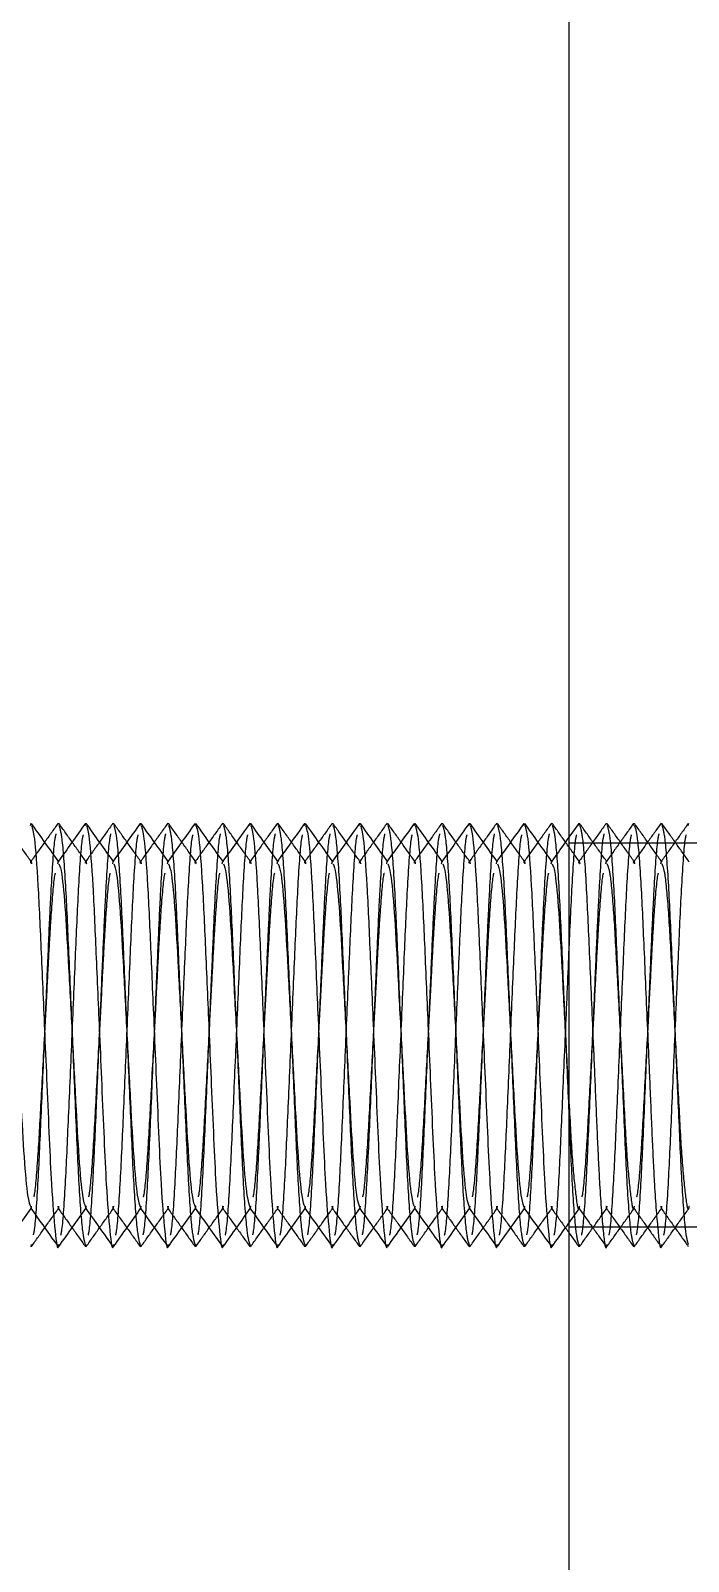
# Model space of a CAD drawing. Header units: metres. Extents: x 0 to 63075, y 0 to 44550.
# Drawn here: x 35842.8 to 35866.8, y 35927.1 to 35982.9 of the extents above; entities that cross this region are included whole.
import ezdxf

# ---------------------------------------------------------------- set-up
doc = ezdxf.new("R2010")
doc.units = ezdxf.units.M
doc.header["$LTSCALE"] = 75
doc.linetypes.add('HIDDEN2', pattern=[4.7625, 3.175, -1.5875])
for name, color, linetype in [('SDM', 7, 'Continuous'), ('SL4', 4, 'Continuous'), ('ST1', 7, 'HIDDEN2')]:
    doc.layers.add(name, color=color, linetype=linetype)

# ---------------------------------------------------------------- blocks, each defined once
blk = doc.blocks.new('A$C6e6623c1')
at = {"layer": 'SL4'}
for p, q in [((381.194, 1679.2), (381.194, 1567.5)), ((361.551, 1630.993), (361.569, 1631.077)), ((363.551, 1630.993), (363.569, 1631.077)), ((365.551, 1630.993), (365.569, 1631.077)), ((367.551, 1630.993), (367.569, 1631.077)), ((369.551, 1630.993), (369.569, 1631.077)), ((371.551, 1630.993), (371.569, 1631.077)), ((373.551, 1630.993), (373.569, 1631.077)), ((375.551, 1630.993), (375.569, 1631.077)), ((377.551, 1630.993), (377.569, 1631.077)), ((379.551, 1630.993), (379.569, 1631.077))]:
    blk.add_line(p, q, dxfattribs=at)
for points, knots in [([(362.588, 1629.657), (362.421, 1629.892), (362.087, 1630.36), (361.753, 1630.83), (361.586, 1631.064)], [0, 0, 0, 0, 0.49997, 1, 1, 1, 1]), ([(363.552, 1631.065), (363.385, 1630.831), (363.057, 1630.37), (362.729, 1629.91), (362.569, 1629.685)], [0, 0, 0, 0, 0.510193, 1, 1, 1, 1]), ([(364.588, 1629.657), (364.421, 1629.892), (364.087, 1630.36), (363.753, 1630.83), (363.586, 1631.064)], [0, 0, 0, 0, 0.49997, 1, 1, 1, 1]), ([(365.552, 1631.065), (365.385, 1630.831), (365.057, 1630.37), (364.729, 1629.91), (364.569, 1629.685)], [0, 0, 0, 0, 0.510193, 1, 1, 1, 1]), ([(366.588, 1629.657), (366.421, 1629.892), (366.087, 1630.36), (365.753, 1630.83), (365.586, 1631.064)], [0, 0, 0, 0, 0.49997, 1, 1, 1, 1]), ([(367.552, 1631.065), (367.385, 1630.831), (367.057, 1630.37), (366.729, 1629.91), (366.569, 1629.685)], [0, 0, 0, 0, 0.5101931, 1, 1, 1, 1]), ([(368.588, 1629.657), (368.421, 1629.892), (368.087, 1630.36), (367.753, 1630.83), (367.586, 1631.064)], [0, 0, 0, 0, 0.49997, 1, 1, 1, 1]), ([(369.552, 1631.065), (369.385, 1630.831), (369.057, 1630.37), (368.729, 1629.91), (368.569, 1629.685)], [0, 0, 0, 0, 0.5101931, 1, 1, 1, 1]), ([(370.588, 1629.657), (370.421, 1629.892), (370.087, 1630.36), (369.753, 1630.83), (369.586, 1631.064)], [0, 0, 0, 0, 0.49997, 1, 1, 1, 1]), ([(371.552, 1631.065), (371.385, 1630.831), (371.057, 1630.37), (370.729, 1629.91), (370.569, 1629.685)], [0, 0, 0, 0, 0.5101931, 1, 1, 1, 1]), ([(372.588, 1629.657), (372.421, 1629.892), (372.087, 1630.36), (371.753, 1630.83), (371.586, 1631.064)], [0, 0, 0, 0, 0.49997, 1, 1, 1, 1]), ([(373.552, 1631.065), (373.385, 1630.831), (373.057, 1630.37), (372.729, 1629.91), (372.569, 1629.685)], [0, 0, 0, 0, 0.510193, 1, 1, 1, 1]), ([(374.588, 1629.657), (374.421, 1629.892), (374.087, 1630.36), (373.753, 1630.83), (373.586, 1631.064)], [0, 0, 0, 0, 0.49997, 1, 1, 1, 1]), ([(375.552, 1631.065), (375.385, 1630.831), (375.057, 1630.37), (374.729, 1629.91), (374.569, 1629.685)], [0, 0, 0, 0, 0.510193, 1, 1, 1, 1]), ([(376.588, 1629.657), (376.421, 1629.892), (376.087, 1630.36), (375.753, 1630.83), (375.586, 1631.064)], [0, 0, 0, 0, 0.49997, 1, 1, 1, 1]), ([(377.552, 1631.065), (377.385, 1630.831), (377.057, 1630.37), (376.729, 1629.91), (376.569, 1629.685)], [0, 0, 0, 0, 0.510193, 1, 1, 1, 1]), ([(378.588, 1629.657), (378.421, 1629.892), (378.087, 1630.36), (377.753, 1630.83), (377.586, 1631.064)], [0, 0, 0, 0, 0.49997, 1, 1, 1, 1]), ([(379.552, 1631.065), (379.385, 1630.831), (379.057, 1630.37), (378.729, 1629.91), (378.569, 1629.685)], [0, 0, 0, 0, 0.510193, 1, 1, 1, 1]), ([(380.588, 1629.657), (380.421, 1629.892), (380.087, 1630.36), (379.753, 1630.83), (379.586, 1631.064)], [0, 0, 0, 0, 0.49997, 1, 1, 1, 1]), ([(361.587, 1630.989), (361.621, 1630.887), (361.696, 1630.661), (361.825, 1628.939), (361.938, 1626.39), (362.051, 1623.752), (362.152, 1621.425), (362.232, 1619.536), (362.325, 1617.566), (362.448, 1616.096), (362.533, 1615.429), (362.58, 1615.674), (362.586, 1615.704)], [0, 0, 0, 0, 0.105235, 0.232658, 0.35505, 0.481371, 0.557428, 0.64442, 0.730956, 0.858379, 0.982548, 1, 1, 1, 1]), ([(363.587, 1630.989), (363.621, 1630.887), (363.696, 1630.661), (363.825, 1628.939), (363.938, 1626.39), (364.051, 1623.752), (364.152, 1621.425), (364.232, 1619.536), (364.325, 1617.566), (364.448, 1616.096), (364.533, 1615.429), (364.58, 1615.674), (364.586, 1615.704)], [0, 0, 0, 0, 0.1052351, 0.2326582, 0.3550505, 0.4813706, 0.5574277, 0.6444204, 0.7309556, 0.8583788, 0.9825482, 1, 1, 1, 1]), ([(365.587, 1630.989), (365.621, 1630.887), (365.696, 1630.661), (365.825, 1628.939), (365.938, 1626.39), (366.051, 1623.752), (366.152, 1621.425), (366.232, 1619.536), (366.325, 1617.566), (366.448, 1616.096), (366.533, 1615.429), (366.58, 1615.674), (366.586, 1615.704)], [0, 0, 0, 0, 0.105235, 0.232658, 0.35505, 0.481371, 0.557428, 0.64442, 0.730956, 0.858379, 0.982548, 1, 1, 1, 1]), ([(367.587, 1630.989), (367.621, 1630.887), (367.696, 1630.661), (367.825, 1628.939), (367.938, 1626.39), (368.051, 1623.752), (368.152, 1621.425), (368.232, 1619.536), (368.325, 1617.566), (368.448, 1616.096), (368.533, 1615.429), (368.58, 1615.674), (368.586, 1615.704)], [0, 0, 0, 0, 0.1052351, 0.2326582, 0.3550505, 0.4813706, 0.5574277, 0.6444204, 0.7309556, 0.8583788, 0.9825482, 1, 1, 1, 1]), ([(369.587, 1630.989), (369.621, 1630.887), (369.696, 1630.661), (369.825, 1628.939), (369.938, 1626.39), (370.051, 1623.752), (370.152, 1621.425), (370.232, 1619.536), (370.325, 1617.566), (370.448, 1616.096), (370.533, 1615.429), (370.58, 1615.674), (370.586, 1615.704)], [0, 0, 0, 0, 0.105235, 0.232658, 0.35505, 0.481371, 0.557428, 0.64442, 0.730956, 0.858379, 0.982548, 1, 1, 1, 1]), ([(371.587, 1630.989), (371.621, 1630.887), (371.696, 1630.661), (371.825, 1628.939), (371.938, 1626.39), (372.051, 1623.752), (372.152, 1621.425), (372.232, 1619.536), (372.325, 1617.566), (372.448, 1616.096), (372.533, 1615.429), (372.58, 1615.674), (372.586, 1615.704)], [0, 0, 0, 0, 0.105235, 0.232658, 0.35505, 0.481371, 0.557428, 0.64442, 0.730956, 0.858379, 0.982548, 1, 1, 1, 1]), ([(373.587, 1630.989), (373.621, 1630.887), (373.696, 1630.661), (373.825, 1628.939), (373.938, 1626.39), (374.051, 1623.752), (374.152, 1621.425), (374.232, 1619.536), (374.325, 1617.566), (374.448, 1616.096), (374.533, 1615.429), (374.58, 1615.674), (374.586, 1615.704)], [0, 0, 0, 0, 0.1052351, 0.2326582, 0.3550505, 0.4813706, 0.5574277, 0.6444204, 0.7309556, 0.8583788, 0.9825482, 1, 1, 1, 1]), ([(375.587, 1630.989), (375.621, 1630.887), (375.696, 1630.661), (375.825, 1628.939), (375.938, 1626.39), (376.051, 1623.752), (376.152, 1621.425), (376.232, 1619.536), (376.325, 1617.566), (376.448, 1616.096), (376.533, 1615.429), (376.58, 1615.674), (376.586, 1615.704)], [0, 0, 0, 0, 0.1052351, 0.2326582, 0.3550505, 0.4813706, 0.5574277, 0.6444204, 0.7309556, 0.8583788, 0.9825482, 1, 1, 1, 1]), ([(377.587, 1630.989), (377.621, 1630.887), (377.696, 1630.661), (377.825, 1628.939), (377.938, 1626.39), (378.051, 1623.752), (378.152, 1621.425), (378.232, 1619.536), (378.325, 1617.566), (378.448, 1616.096), (378.533, 1615.429), (378.58, 1615.674), (378.586, 1615.704)], [0, 0, 0, 0, 0.105235, 0.232658, 0.35505, 0.481371, 0.557428, 0.64442, 0.730956, 0.858379, 0.982548, 1, 1, 1, 1]), ([(379.587, 1630.989), (379.621, 1630.887), (379.696, 1630.661), (379.825, 1628.939), (379.938, 1626.39), (380.051, 1623.752), (380.152, 1621.425), (380.232, 1619.536), (380.325, 1617.566), (380.448, 1616.096), (380.533, 1615.429), (380.58, 1615.674), (380.586, 1615.704)], [0, 0, 0, 0, 0.105235, 0.232658, 0.35505, 0.481371, 0.557428, 0.64442, 0.730956, 0.858379, 0.982548, 1, 1, 1, 1]), ([(381.194, 1630.563), (381.146, 1630.495), (380.938, 1630.203), (380.729, 1629.91), (380.569, 1629.685)], [0, 0, 0, 0, 0.229619, 1, 1, 1, 1]), ([(360.589, 1629.592), (360.622, 1629.509), (360.696, 1629.325), (360.825, 1627.922), (360.938, 1625.835), (361.069, 1623.35), (361.199, 1620.865), (361.312, 1618.776), (361.443, 1617.352), (361.52, 1617.166), (361.556, 1617.079)], [0, 0, 0, 0, 0.106972, 0.238781, 0.365377, 0.496042, 0.626708, 0.753304, 0.885113, 1, 1, 1, 1]), ([(362.589, 1629.592), (362.622, 1629.509), (362.696, 1629.325), (362.825, 1627.922), (362.938, 1625.835), (363.069, 1623.35), (363.199, 1620.865), (363.312, 1618.776), (363.443, 1617.352), (363.52, 1617.166), (363.556, 1617.079)], [0, 0, 0, 0, 0.106972, 0.238781, 0.365377, 0.496042, 0.626708, 0.753304, 0.885113, 1, 1, 1, 1]), ([(364.589, 1629.592), (364.622, 1629.509), (364.696, 1629.325), (364.825, 1627.922), (364.938, 1625.835), (365.069, 1623.35), (365.199, 1620.865), (365.312, 1618.776), (365.443, 1617.352), (365.52, 1617.166), (365.556, 1617.079)], [0, 0, 0, 0, 0.106972, 0.238781, 0.365377, 0.496042, 0.626708, 0.753304, 0.885113, 1, 1, 1, 1]), ([(366.589, 1629.592), (366.622, 1629.509), (366.696, 1629.325), (366.825, 1627.922), (366.938, 1625.835), (367.069, 1623.35), (367.199, 1620.865), (367.312, 1618.776), (367.443, 1617.352), (367.52, 1617.166), (367.556, 1617.079)], [0, 0, 0, 0, 0.106972, 0.238781, 0.365377, 0.496042, 0.626708, 0.753304, 0.885113, 1, 1, 1, 1]), ([(368.589, 1629.592), (368.622, 1629.509), (368.696, 1629.325), (368.825, 1627.922), (368.938, 1625.835), (369.069, 1623.35), (369.199, 1620.865), (369.312, 1618.776), (369.443, 1617.352), (369.52, 1617.166), (369.556, 1617.079)], [0, 0, 0, 0, 0.1069717, 0.2387806, 0.3653767, 0.4960425, 0.6267083, 0.7533044, 0.8851133, 1, 1, 1, 1]), ([(370.589, 1629.592), (370.622, 1629.509), (370.696, 1629.325), (370.825, 1627.922), (370.938, 1625.835), (371.069, 1623.35), (371.199, 1620.865), (371.312, 1618.776), (371.443, 1617.352), (371.52, 1617.166), (371.556, 1617.079)], [0, 0, 0, 0, 0.106972, 0.238781, 0.365377, 0.496042, 0.626708, 0.753304, 0.885113, 1, 1, 1, 1]), ([(372.589, 1629.592), (372.622, 1629.509), (372.696, 1629.325), (372.825, 1627.922), (372.938, 1625.835), (373.069, 1623.35), (373.199, 1620.865), (373.312, 1618.776), (373.443, 1617.352), (373.52, 1617.166), (373.556, 1617.079)], [0, 0, 0, 0, 0.106972, 0.238781, 0.365377, 0.496042, 0.626708, 0.753304, 0.885113, 1, 1, 1, 1]), ([(374.589, 1629.592), (374.622, 1629.509), (374.696, 1629.325), (374.825, 1627.922), (374.938, 1625.835), (375.069, 1623.35), (375.199, 1620.865), (375.312, 1618.776), (375.443, 1617.352), (375.52, 1617.166), (375.556, 1617.079)], [0, 0, 0, 0, 0.106972, 0.238781, 0.365377, 0.496042, 0.626708, 0.753304, 0.885113, 1, 1, 1, 1]), ([(376.589, 1629.592), (376.622, 1629.509), (376.696, 1629.325), (376.825, 1627.922), (376.938, 1625.835), (377.069, 1623.35), (377.199, 1620.865), (377.312, 1618.776), (377.443, 1617.352), (377.52, 1617.166), (377.556, 1617.079)], [0, 0, 0, 0, 0.1069717, 0.2387806, 0.3653767, 0.4960425, 0.6267083, 0.7533044, 0.8851133, 1, 1, 1, 1]), ([(378.589, 1629.592), (378.622, 1629.509), (378.696, 1629.325), (378.825, 1627.922), (378.938, 1625.835), (379.069, 1623.35), (379.199, 1620.865), (379.312, 1618.776), (379.443, 1617.352), (379.52, 1617.166), (379.556, 1617.079)], [0, 0, 0, 0, 0.106972, 0.238781, 0.365377, 0.496042, 0.626708, 0.753304, 0.885113, 1, 1, 1, 1]), ([(380.589, 1629.592), (380.622, 1629.51), (380.696, 1629.325), (380.825, 1627.921), (380.938, 1625.84), (381.068, 1623.353), (381.152, 1621.757), (381.194, 1620.97)], [0, 0, 0, 0, 0.171601, 0.383044, 0.586125, 0.795735, 1, 1, 1, 1]), ([(360.584, 1615.634), (360.752, 1615.869), (361.08, 1616.329), (361.408, 1616.79), (361.569, 1617.016)], [0, 0, 0, 0, 0.509687, 1, 1, 1, 1]), ([(361.556, 1617.035), (361.723, 1616.8), (362.057, 1616.331), (362.391, 1615.862), (362.559, 1615.627)], [0, 0, 0, 0, 0.499965, 1, 1, 1, 1]), ([(362.584, 1615.634), (362.752, 1615.869), (363.08, 1616.329), (363.408, 1616.79), (363.569, 1617.016)], [0, 0, 0, 0, 0.509687, 1, 1, 1, 1]), ([(363.556, 1617.035), (363.723, 1616.8), (364.057, 1616.331), (364.391, 1615.862), (364.559, 1615.627)], [0, 0, 0, 0, 0.499965, 1, 1, 1, 1]), ([(364.584, 1615.634), (364.752, 1615.869), (365.08, 1616.329), (365.408, 1616.79), (365.569, 1617.016)], [0, 0, 0, 0, 0.509687, 1, 1, 1, 1]), ([(365.556, 1617.035), (365.723, 1616.8), (366.057, 1616.331), (366.391, 1615.862), (366.559, 1615.627)], [0, 0, 0, 0, 0.4999648, 1, 1, 1, 1]), ([(366.584, 1615.634), (366.752, 1615.869), (367.08, 1616.329), (367.408, 1616.79), (367.569, 1617.016)], [0, 0, 0, 0, 0.509687, 1, 1, 1, 1]), ([(367.556, 1617.035), (367.723, 1616.8), (368.057, 1616.331), (368.391, 1615.862), (368.559, 1615.627)], [0, 0, 0, 0, 0.499965, 1, 1, 1, 1]), ([(368.584, 1615.634), (368.752, 1615.869), (369.08, 1616.329), (369.408, 1616.79), (369.569, 1617.016)], [0, 0, 0, 0, 0.5096866, 1, 1, 1, 1]), ([(369.556, 1617.035), (369.723, 1616.8), (370.057, 1616.331), (370.391, 1615.862), (370.559, 1615.627)], [0, 0, 0, 0, 0.499965, 1, 1, 1, 1]), ([(370.584, 1615.634), (370.752, 1615.869), (371.08, 1616.329), (371.408, 1616.79), (371.569, 1617.016)], [0, 0, 0, 0, 0.509687, 1, 1, 1, 1]), ([(371.556, 1617.035), (371.723, 1616.8), (372.057, 1616.331), (372.391, 1615.862), (372.559, 1615.627)], [0, 0, 0, 0, 0.499965, 1, 1, 1, 1]), ([(372.584, 1615.634), (372.752, 1615.869), (373.08, 1616.329), (373.408, 1616.79), (373.569, 1617.016)], [0, 0, 0, 0, 0.509687, 1, 1, 1, 1]), ([(373.556, 1617.035), (373.723, 1616.8), (374.057, 1616.331), (374.391, 1615.862), (374.559, 1615.627)], [0, 0, 0, 0, 0.499965, 1, 1, 1, 1]), ([(374.584, 1615.634), (374.752, 1615.869), (375.08, 1616.329), (375.408, 1616.79), (375.569, 1617.016)], [0, 0, 0, 0, 0.5096866, 1, 1, 1, 1]), ([(375.556, 1617.035), (375.723, 1616.8), (376.057, 1616.331), (376.391, 1615.862), (376.559, 1615.627)], [0, 0, 0, 0, 0.499965, 1, 1, 1, 1]), ([(376.584, 1615.634), (376.752, 1615.869), (377.08, 1616.329), (377.408, 1616.79), (377.569, 1617.016)], [0, 0, 0, 0, 0.509687, 1, 1, 1, 1]), ([(377.556, 1617.035), (377.723, 1616.8), (378.057, 1616.331), (378.391, 1615.862), (378.559, 1615.627)], [0, 0, 0, 0, 0.499965, 1, 1, 1, 1]), ([(378.584, 1615.634), (378.752, 1615.869), (379.08, 1616.329), (379.408, 1616.79), (379.569, 1617.016)], [0, 0, 0, 0, 0.509687, 1, 1, 1, 1]), ([(379.556, 1617.035), (379.723, 1616.8), (380.057, 1616.331), (380.391, 1615.862), (380.559, 1615.627)], [0, 0, 0, 0, 0.499965, 1, 1, 1, 1]), ([(380.584, 1615.634), (380.752, 1615.869), (380.955, 1616.154), (381.158, 1616.439), (381.194, 1616.49)], [0, 0, 0, 0, 0.823153, 1, 1, 1, 1])]:
    blk.add_open_spline(points, degree=3, knots=knots, dxfattribs=at)
at = {"layer": 'ST1'}
for p, q in [((362.558, 1631.026), (362.569, 1631.077)), ((364.558, 1631.026), (364.569, 1631.077)), ((366.558, 1631.026), (366.569, 1631.077)), ((368.558, 1631.026), (368.569, 1631.077)), ((370.558, 1631.026), (370.569, 1631.077)), ((372.558, 1631.026), (372.569, 1631.077)), ((374.558, 1631.026), (374.569, 1631.077)), ((376.558, 1631.026), (376.569, 1631.077)), ((378.558, 1631.026), (378.569, 1631.077)), ((380.558, 1631.026), (380.569, 1631.077)), ((381.552, 1631.065), (381.194, 1630.563)), ((381.551, 1630.993), (381.569, 1631.077)), ((382.558, 1631.026), (382.569, 1631.077)), ((383.551, 1630.993), (383.569, 1631.077)), ((384.558, 1631.026), (384.569, 1631.077)), ((385.551, 1630.993), (385.569, 1631.077)), ((387.544, 1630.35), (381.194, 1630.35)), ((362.548, 1629.592), (362.569, 1629.671)), ((362.569, 1629.685), (362.549, 1629.657)), ((364.548, 1629.592), (364.569, 1629.671)), ((364.569, 1629.685), (364.549, 1629.657)), ((366.548, 1629.592), (366.569, 1629.671)), ((366.569, 1629.685), (366.549, 1629.657)), ((368.548, 1629.592), (368.569, 1629.671)), ((368.569, 1629.685), (368.549, 1629.657)), ((370.548, 1629.592), (370.569, 1629.671)), ((370.569, 1629.685), (370.549, 1629.657)), ((372.548, 1629.592), (372.569, 1629.671)), ((372.569, 1629.685), (372.549, 1629.657)), ((374.548, 1629.592), (374.569, 1629.671)), ((374.569, 1629.685), (374.549, 1629.657)), ((376.548, 1629.592), (376.569, 1629.671)), ((376.569, 1629.685), (376.549, 1629.657)), ((378.548, 1629.592), (378.569, 1629.671)), ((378.569, 1629.685), (378.549, 1629.657)), ((380.548, 1629.592), (380.569, 1629.671)), ((380.569, 1629.685), (380.549, 1629.657)), ((382.548, 1629.592), (382.569, 1629.671)), ((384.548, 1629.592), (384.569, 1629.671)), ((361.569, 1617.016), (361.588, 1617.043)), ((363.569, 1617.016), (363.588, 1617.043)), ((365.569, 1617.016), (365.588, 1617.043)), ((367.569, 1617.016), (367.588, 1617.043)), ((369.569, 1617.016), (369.588, 1617.043)), ((371.569, 1617.016), (371.588, 1617.043)), ((373.569, 1617.016), (373.588, 1617.043)), ((375.569, 1617.016), (375.588, 1617.043)), ((377.569, 1617.016), (377.588, 1617.043)), ((379.569, 1617.016), (379.588, 1617.043)), ((381.194, 1616.49), (381.588, 1617.043)), ((381.194, 1616.35), (387.544, 1616.35)), ((361.569, 1615.623), (361.587, 1615.711)), ((363.569, 1615.623), (363.587, 1615.711)), ((365.569, 1615.623), (365.587, 1615.711)), ((367.569, 1615.623), (367.587, 1615.711)), ((369.569, 1615.623), (369.587, 1615.711)), ((371.569, 1615.623), (371.587, 1615.711)), ((373.569, 1615.623), (373.587, 1615.711)), ((375.569, 1615.623), (375.587, 1615.711)), ((377.569, 1615.623), (377.587, 1615.711)), ((379.569, 1615.623), (379.587, 1615.711)), ((381.569, 1615.623), (381.587, 1615.711)), ((383.569, 1615.623), (383.587, 1615.711))]:
    blk.add_line(p, q, dxfattribs=at)
for points, knots in [([(361.588, 1629.657), (361.421, 1629.892), (361.086, 1630.362), (360.752, 1630.831), (360.584, 1631.066)], [0, 0, 0, 0, 0.499937, 1, 1, 1, 1]), ([(362.559, 1631.073), (362.391, 1630.838), (362.057, 1630.369), (361.723, 1629.9), (361.556, 1629.665)], [0, 0, 0, 0, 0.500035, 1, 1, 1, 1]), ([(363.588, 1629.657), (363.421, 1629.892), (363.086, 1630.362), (362.752, 1630.831), (362.584, 1631.066)], [0, 0, 0, 0, 0.499937, 1, 1, 1, 1]), ([(364.559, 1631.073), (364.391, 1630.838), (364.057, 1630.369), (363.723, 1629.9), (363.556, 1629.665)], [0, 0, 0, 0, 0.500035, 1, 1, 1, 1]), ([(365.588, 1629.657), (365.421, 1629.892), (365.086, 1630.362), (364.752, 1630.831), (364.584, 1631.066)], [0, 0, 0, 0, 0.4999369, 1, 1, 1, 1]), ([(366.559, 1631.073), (366.391, 1630.838), (366.057, 1630.369), (365.723, 1629.9), (365.556, 1629.665)], [0, 0, 0, 0, 0.5000352, 1, 1, 1, 1]), ([(367.588, 1629.657), (367.421, 1629.892), (367.086, 1630.362), (366.752, 1630.831), (366.584, 1631.066)], [0, 0, 0, 0, 0.499937, 1, 1, 1, 1]), ([(368.559, 1631.073), (368.391, 1630.838), (368.057, 1630.369), (367.723, 1629.9), (367.556, 1629.665)], [0, 0, 0, 0, 0.500035, 1, 1, 1, 1]), ([(369.588, 1629.657), (369.421, 1629.892), (369.086, 1630.362), (368.752, 1630.831), (368.584, 1631.066)], [0, 0, 0, 0, 0.4999369, 1, 1, 1, 1]), ([(370.559, 1631.073), (370.391, 1630.838), (370.057, 1630.369), (369.723, 1629.9), (369.556, 1629.665)], [0, 0, 0, 0, 0.500035, 1, 1, 1, 1]), ([(371.588, 1629.657), (371.421, 1629.892), (371.086, 1630.362), (370.752, 1630.831), (370.584, 1631.066)], [0, 0, 0, 0, 0.499937, 1, 1, 1, 1]), ([(372.559, 1631.073), (372.391, 1630.838), (372.057, 1630.369), (371.723, 1629.9), (371.556, 1629.665)], [0, 0, 0, 0, 0.500035, 1, 1, 1, 1]), ([(373.588, 1629.657), (373.421, 1629.892), (373.086, 1630.362), (372.752, 1630.831), (372.584, 1631.066)], [0, 0, 0, 0, 0.499937, 1, 1, 1, 1]), ([(374.559, 1631.073), (374.391, 1630.838), (374.057, 1630.369), (373.723, 1629.9), (373.556, 1629.665)], [0, 0, 0, 0, 0.500035, 1, 1, 1, 1]), ([(375.588, 1629.657), (375.421, 1629.892), (375.086, 1630.362), (374.752, 1630.831), (374.584, 1631.066)], [0, 0, 0, 0, 0.499937, 1, 1, 1, 1]), ([(376.559, 1631.073), (376.391, 1630.838), (376.057, 1630.369), (375.723, 1629.9), (375.556, 1629.665)], [0, 0, 0, 0, 0.500035, 1, 1, 1, 1]), ([(377.588, 1629.657), (377.421, 1629.892), (377.086, 1630.362), (376.752, 1630.831), (376.584, 1631.066)], [0, 0, 0, 0, 0.499937, 1, 1, 1, 1]), ([(378.559, 1631.073), (378.391, 1630.838), (378.057, 1630.369), (377.723, 1629.9), (377.556, 1629.665)], [0, 0, 0, 0, 0.5000352, 1, 1, 1, 1]), ([(379.588, 1629.657), (379.421, 1629.892), (379.086, 1630.362), (378.752, 1630.831), (378.584, 1631.066)], [0, 0, 0, 0, 0.499937, 1, 1, 1, 1]), ([(380.559, 1631.073), (380.391, 1630.838), (380.057, 1630.369), (379.723, 1629.9), (379.556, 1629.665)], [0, 0, 0, 0, 0.500035, 1, 1, 1, 1]), ([(381.588, 1629.657), (381.421, 1629.892), (381.086, 1630.362), (380.752, 1630.831), (380.584, 1631.066)], [0, 0, 0, 0, 0.4999369, 1, 1, 1, 1]), ([(382.559, 1631.073), (382.391, 1630.838), (382.057, 1630.369), (381.723, 1629.9), (381.556, 1629.665)], [0, 0, 0, 0, 0.500035, 1, 1, 1, 1]), ([(382.588, 1629.657), (382.421, 1629.892), (382.087, 1630.36), (381.753, 1630.83), (381.586, 1631.064)], [0, 0, 0, 0, 0.49997, 1, 1, 1, 1]), ([(383.552, 1631.065), (383.385, 1630.831), (383.051, 1630.361), (382.716, 1629.892), (382.549, 1629.657)], [0, 0, 0, 0, 0.5000596, 1, 1, 1, 1]), ([(383.588, 1629.657), (383.421, 1629.892), (383.086, 1630.362), (382.752, 1630.831), (382.584, 1631.066)], [0, 0, 0, 0, 0.499937, 1, 1, 1, 1]), ([(384.559, 1631.073), (384.391, 1630.838), (384.057, 1630.369), (383.723, 1629.9), (383.556, 1629.665)], [0, 0, 0, 0, 0.500035, 1, 1, 1, 1]), ([(384.588, 1629.657), (384.421, 1629.892), (384.087, 1630.36), (383.753, 1630.83), (383.586, 1631.064)], [0, 0, 0, 0, 0.49997, 1, 1, 1, 1]), ([(385.552, 1631.065), (385.385, 1630.831), (385.051, 1630.361), (384.716, 1629.892), (384.549, 1629.657)], [0, 0, 0, 0, 0.5000596, 1, 1, 1, 1]), ([(385.588, 1629.657), (385.421, 1629.892), (385.086, 1630.362), (384.752, 1630.831), (384.584, 1631.066)], [0, 0, 0, 0, 0.499937, 1, 1, 1, 1]), ([(361.659, 1616.054), (361.67, 1616.095), (361.722, 1616.3), (361.826, 1617.797), (361.938, 1620.3), (362.051, 1622.951), (362.152, 1625.272), (362.232, 1627.174), (362.325, 1629.086), (362.418, 1630.428), (362.473, 1630.634), (362.485, 1630.683)], [0, 0, 0, 0, 0.038658, 0.193158, 0.341558, 0.49472, 0.586939, 0.692417, 0.79734, 0.95184, 1, 1, 1, 1]), ([(362.586, 1630.996), (362.62, 1630.893), (362.695, 1630.666), (362.825, 1628.94), (362.938, 1626.388), (363.069, 1623.35), (363.199, 1620.312), (363.312, 1617.761), (363.442, 1616.036), (363.517, 1615.81), (363.551, 1615.707)], [0, 0, 0, 0, 0.1105714, 0.242596, 0.3694081, 0.5002899, 0.6311716, 0.7579837, 0.8900083, 1, 1, 1, 1]), ([(362.658, 1616.047), (362.669, 1616.089), (362.721, 1616.295), (362.826, 1617.795), (362.938, 1620.303), (363.069, 1623.35), (363.199, 1626.397), (363.311, 1628.904), (363.416, 1630.403), (363.468, 1630.609), (363.479, 1630.651)], [0, 0, 0, 0, 0.040767, 0.196457, 0.346, 0.500342, 0.654684, 0.804227, 0.959916, 1, 1, 1, 1]), ([(363.659, 1616.054), (363.67, 1616.095), (363.722, 1616.3), (363.826, 1617.797), (363.938, 1620.3), (364.051, 1622.951), (364.152, 1625.272), (364.232, 1627.174), (364.325, 1629.086), (364.418, 1630.428), (364.473, 1630.634), (364.485, 1630.683)], [0, 0, 0, 0, 0.038658, 0.193158, 0.341558, 0.49472, 0.586939, 0.692417, 0.79734, 0.95184, 1, 1, 1, 1]), ([(364.586, 1630.996), (364.62, 1630.893), (364.695, 1630.666), (364.825, 1628.94), (364.938, 1626.388), (365.069, 1623.35), (365.199, 1620.312), (365.312, 1617.761), (365.442, 1616.036), (365.517, 1615.81), (365.551, 1615.707)], [0, 0, 0, 0, 0.110571, 0.242596, 0.369408, 0.50029, 0.631172, 0.757984, 0.890008, 1, 1, 1, 1]), ([(364.658, 1616.047), (364.669, 1616.089), (364.721, 1616.295), (364.826, 1617.795), (364.938, 1620.303), (365.069, 1623.35), (365.199, 1626.397), (365.311, 1628.904), (365.416, 1630.403), (365.468, 1630.609), (365.479, 1630.651)], [0, 0, 0, 0, 0.040767, 0.196457, 0.346, 0.500342, 0.654684, 0.804227, 0.959916, 1, 1, 1, 1]), ([(365.659, 1616.054), (365.67, 1616.095), (365.722, 1616.3), (365.826, 1617.797), (365.938, 1620.3), (366.051, 1622.951), (366.152, 1625.272), (366.232, 1627.174), (366.325, 1629.086), (366.418, 1630.428), (366.473, 1630.634), (366.485, 1630.683)], [0, 0, 0, 0, 0.038658, 0.193158, 0.341558, 0.49472, 0.586939, 0.692417, 0.79734, 0.95184, 1, 1, 1, 1]), ([(366.586, 1630.996), (366.62, 1630.893), (366.695, 1630.666), (366.825, 1628.94), (366.938, 1626.388), (367.069, 1623.35), (367.199, 1620.312), (367.312, 1617.761), (367.442, 1616.036), (367.517, 1615.81), (367.551, 1615.707)], [0, 0, 0, 0, 0.110571, 0.242596, 0.369408, 0.50029, 0.631172, 0.757984, 0.890008, 1, 1, 1, 1]), ([(366.658, 1616.047), (366.669, 1616.089), (366.721, 1616.295), (366.826, 1617.795), (366.938, 1620.303), (367.069, 1623.35), (367.199, 1626.397), (367.311, 1628.904), (367.416, 1630.403), (367.468, 1630.609), (367.479, 1630.651)], [0, 0, 0, 0, 0.0407674, 0.196457, 0.3459999, 0.5003418, 0.6546838, 0.8042266, 0.9599163, 1, 1, 1, 1]), ([(367.659, 1616.054), (367.67, 1616.095), (367.722, 1616.3), (367.826, 1617.797), (367.938, 1620.3), (368.051, 1622.951), (368.152, 1625.272), (368.232, 1627.174), (368.325, 1629.086), (368.418, 1630.428), (368.473, 1630.634), (368.485, 1630.683)], [0, 0, 0, 0, 0.038658, 0.193158, 0.341558, 0.49472, 0.586939, 0.692417, 0.79734, 0.95184, 1, 1, 1, 1]), ([(368.586, 1630.996), (368.62, 1630.893), (368.695, 1630.666), (368.825, 1628.94), (368.938, 1626.388), (369.069, 1623.35), (369.199, 1620.312), (369.312, 1617.761), (369.442, 1616.036), (369.517, 1615.81), (369.551, 1615.707)], [0, 0, 0, 0, 0.110571, 0.242596, 0.369408, 0.50029, 0.631172, 0.757984, 0.890008, 1, 1, 1, 1]), ([(368.658, 1616.047), (368.669, 1616.089), (368.721, 1616.295), (368.826, 1617.795), (368.938, 1620.303), (369.069, 1623.35), (369.199, 1626.397), (369.311, 1628.904), (369.416, 1630.403), (369.468, 1630.609), (369.479, 1630.651)], [0, 0, 0, 0, 0.040767, 0.196457, 0.346, 0.500342, 0.654684, 0.804227, 0.959916, 1, 1, 1, 1]), ([(369.659, 1616.054), (369.67, 1616.095), (369.722, 1616.3), (369.826, 1617.797), (369.938, 1620.3), (370.051, 1622.951), (370.152, 1625.272), (370.232, 1627.174), (370.325, 1629.086), (370.418, 1630.428), (370.473, 1630.634), (370.485, 1630.683)], [0, 0, 0, 0, 0.038658, 0.193158, 0.341558, 0.49472, 0.586939, 0.692417, 0.79734, 0.95184, 1, 1, 1, 1]), ([(370.586, 1630.996), (370.62, 1630.893), (370.695, 1630.666), (370.825, 1628.94), (370.938, 1626.388), (371.069, 1623.35), (371.199, 1620.312), (371.312, 1617.761), (371.442, 1616.036), (371.517, 1615.81), (371.551, 1615.707)], [0, 0, 0, 0, 0.110571, 0.242596, 0.369408, 0.50029, 0.631172, 0.757984, 0.890008, 1, 1, 1, 1]), ([(370.658, 1616.047), (370.669, 1616.089), (370.721, 1616.295), (370.826, 1617.795), (370.938, 1620.303), (371.069, 1623.35), (371.199, 1626.397), (371.311, 1628.904), (371.416, 1630.403), (371.468, 1630.609), (371.479, 1630.651)], [0, 0, 0, 0, 0.040767, 0.196457, 0.346, 0.500342, 0.654684, 0.804227, 0.959916, 1, 1, 1, 1]), ([(371.659, 1616.054), (371.67, 1616.095), (371.722, 1616.3), (371.826, 1617.797), (371.938, 1620.3), (372.051, 1622.951), (372.152, 1625.272), (372.232, 1627.174), (372.325, 1629.086), (372.418, 1630.428), (372.473, 1630.634), (372.485, 1630.683)], [0, 0, 0, 0, 0.038658, 0.193158, 0.341558, 0.49472, 0.586939, 0.692417, 0.79734, 0.95184, 1, 1, 1, 1]), ([(372.586, 1630.996), (372.62, 1630.893), (372.695, 1630.666), (372.825, 1628.94), (372.938, 1626.388), (373.069, 1623.35), (373.199, 1620.312), (373.312, 1617.761), (373.442, 1616.036), (373.517, 1615.81), (373.551, 1615.707)], [0, 0, 0, 0, 0.110571, 0.242596, 0.369408, 0.50029, 0.631172, 0.757984, 0.890008, 1, 1, 1, 1]), ([(372.658, 1616.047), (372.669, 1616.089), (372.721, 1616.295), (372.826, 1617.795), (372.938, 1620.303), (373.069, 1623.35), (373.199, 1626.397), (373.311, 1628.904), (373.416, 1630.403), (373.468, 1630.609), (373.479, 1630.651)], [0, 0, 0, 0, 0.040767, 0.196457, 0.346, 0.500342, 0.654684, 0.804227, 0.959916, 1, 1, 1, 1]), ([(373.659, 1616.054), (373.67, 1616.095), (373.722, 1616.3), (373.826, 1617.797), (373.938, 1620.3), (374.051, 1622.951), (374.152, 1625.272), (374.232, 1627.174), (374.325, 1629.086), (374.418, 1630.428), (374.473, 1630.634), (374.485, 1630.683)], [0, 0, 0, 0, 0.0386582, 0.1931578, 0.3415577, 0.4947199, 0.5869387, 0.6924168, 0.7973402, 0.9518398, 1, 1, 1, 1]), ([(374.586, 1630.996), (374.62, 1630.893), (374.695, 1630.666), (374.825, 1628.94), (374.938, 1626.388), (375.069, 1623.35), (375.199, 1620.312), (375.312, 1617.761), (375.442, 1616.036), (375.517, 1615.81), (375.551, 1615.707)], [0, 0, 0, 0, 0.110571, 0.242596, 0.369408, 0.50029, 0.631172, 0.757984, 0.890008, 1, 1, 1, 1]), ([(374.658, 1616.047), (374.669, 1616.089), (374.721, 1616.295), (374.826, 1617.795), (374.938, 1620.303), (375.069, 1623.35), (375.199, 1626.397), (375.311, 1628.904), (375.416, 1630.403), (375.468, 1630.609), (375.479, 1630.651)], [0, 0, 0, 0, 0.0407674, 0.196457, 0.3459999, 0.5003418, 0.6546838, 0.8042266, 0.9599163, 1, 1, 1, 1]), ([(375.659, 1616.054), (375.67, 1616.095), (375.722, 1616.3), (375.826, 1617.797), (375.938, 1620.3), (376.051, 1622.951), (376.152, 1625.272), (376.232, 1627.174), (376.325, 1629.086), (376.418, 1630.428), (376.473, 1630.634), (376.485, 1630.683)], [0, 0, 0, 0, 0.038658, 0.193158, 0.341558, 0.49472, 0.586939, 0.692417, 0.79734, 0.95184, 1, 1, 1, 1]), ([(376.586, 1630.996), (376.62, 1630.893), (376.695, 1630.666), (376.825, 1628.94), (376.938, 1626.388), (377.069, 1623.35), (377.199, 1620.312), (377.312, 1617.761), (377.442, 1616.036), (377.517, 1615.81), (377.551, 1615.707)], [0, 0, 0, 0, 0.110571, 0.242596, 0.369408, 0.50029, 0.631172, 0.757984, 0.890008, 1, 1, 1, 1]), ([(376.658, 1616.047), (376.669, 1616.089), (376.721, 1616.295), (376.826, 1617.795), (376.938, 1620.303), (377.069, 1623.35), (377.199, 1626.397), (377.311, 1628.904), (377.416, 1630.403), (377.468, 1630.609), (377.479, 1630.651)], [0, 0, 0, 0, 0.040767, 0.196457, 0.346, 0.500342, 0.654684, 0.804227, 0.959916, 1, 1, 1, 1]), ([(377.659, 1616.054), (377.67, 1616.095), (377.722, 1616.3), (377.826, 1617.797), (377.938, 1620.3), (378.051, 1622.951), (378.152, 1625.272), (378.232, 1627.174), (378.325, 1629.086), (378.418, 1630.428), (378.473, 1630.634), (378.485, 1630.683)], [0, 0, 0, 0, 0.038658, 0.193158, 0.341558, 0.49472, 0.586939, 0.692417, 0.79734, 0.95184, 1, 1, 1, 1]), ([(378.586, 1630.996), (378.62, 1630.893), (378.695, 1630.666), (378.825, 1628.94), (378.938, 1626.388), (379.069, 1623.35), (379.199, 1620.312), (379.312, 1617.761), (379.442, 1616.036), (379.517, 1615.81), (379.551, 1615.707)], [0, 0, 0, 0, 0.1105714, 0.242596, 0.3694081, 0.5002899, 0.6311716, 0.7579837, 0.8900083, 1, 1, 1, 1]), ([(378.658, 1616.047), (378.669, 1616.089), (378.721, 1616.295), (378.826, 1617.795), (378.938, 1620.303), (379.069, 1623.35), (379.199, 1626.397), (379.311, 1628.904), (379.416, 1630.403), (379.468, 1630.609), (379.479, 1630.651)], [0, 0, 0, 0, 0.040767, 0.196457, 0.346, 0.500342, 0.654684, 0.804227, 0.959916, 1, 1, 1, 1]), ([(379.659, 1616.054), (379.67, 1616.095), (379.722, 1616.3), (379.826, 1617.797), (379.938, 1620.3), (380.051, 1622.951), (380.152, 1625.272), (380.232, 1627.174), (380.325, 1629.086), (380.418, 1630.428), (380.473, 1630.634), (380.485, 1630.683)], [0, 0, 0, 0, 0.038658, 0.193158, 0.341558, 0.49472, 0.586939, 0.692417, 0.79734, 0.95184, 1, 1, 1, 1]), ([(380.586, 1630.996), (380.62, 1630.893), (380.695, 1630.666), (380.825, 1628.94), (380.938, 1626.388), (381.069, 1623.35), (381.199, 1620.312), (381.312, 1617.761), (381.442, 1616.036), (381.517, 1615.81), (381.551, 1615.707)], [0, 0, 0, 0, 0.110571, 0.242596, 0.369408, 0.50029, 0.631172, 0.757984, 0.890008, 1, 1, 1, 1]), ([(380.658, 1616.047), (380.669, 1616.089), (380.721, 1616.295), (380.826, 1617.795), (380.938, 1620.303), (381.069, 1623.35), (381.199, 1626.397), (381.311, 1628.904), (381.416, 1630.403), (381.468, 1630.609), (381.479, 1630.651)], [0, 0, 0, 0, 0.040767, 0.196457, 0.346, 0.500342, 0.654684, 0.804227, 0.959916, 1, 1, 1, 1]), ([(381.587, 1630.989), (381.621, 1630.887), (381.696, 1630.661), (381.825, 1628.939), (381.938, 1626.39), (382.051, 1623.752), (382.152, 1621.425), (382.232, 1619.536), (382.325, 1617.566), (382.448, 1616.096), (382.533, 1615.429), (382.58, 1615.674), (382.586, 1615.704)], [0, 0, 0, 0, 0.1052351, 0.2326582, 0.3550505, 0.4813706, 0.5574277, 0.6444204, 0.7309556, 0.8583788, 0.9825482, 1, 1, 1, 1]), ([(381.659, 1616.054), (381.67, 1616.095), (381.722, 1616.3), (381.826, 1617.797), (381.938, 1620.3), (382.051, 1622.951), (382.152, 1625.272), (382.232, 1627.174), (382.325, 1629.086), (382.418, 1630.428), (382.473, 1630.634), (382.485, 1630.683)], [0, 0, 0, 0, 0.038658, 0.193158, 0.341558, 0.49472, 0.586939, 0.692417, 0.79734, 0.95184, 1, 1, 1, 1]), ([(382.586, 1630.996), (382.62, 1630.893), (382.695, 1630.666), (382.825, 1628.94), (382.938, 1626.388), (383.069, 1623.35), (383.199, 1620.312), (383.312, 1617.761), (383.442, 1616.036), (383.517, 1615.81), (383.551, 1615.707)], [0, 0, 0, 0, 0.110571, 0.242596, 0.369408, 0.50029, 0.631172, 0.757984, 0.890008, 1, 1, 1, 1]), ([(382.658, 1616.047), (382.669, 1616.089), (382.721, 1616.295), (382.826, 1617.795), (382.938, 1620.303), (383.069, 1623.35), (383.199, 1626.397), (383.311, 1628.904), (383.416, 1630.403), (383.468, 1630.609), (383.479, 1630.651)], [0, 0, 0, 0, 0.0407674, 0.196457, 0.3459999, 0.5003418, 0.6546838, 0.8042266, 0.9599163, 1, 1, 1, 1]), ([(383.587, 1630.989), (383.621, 1630.887), (383.696, 1630.661), (383.825, 1628.939), (383.938, 1626.39), (384.051, 1623.752), (384.152, 1621.425), (384.232, 1619.536), (384.325, 1617.566), (384.448, 1616.096), (384.533, 1615.429), (384.58, 1615.674), (384.586, 1615.704)], [0, 0, 0, 0, 0.105235, 0.232658, 0.35505, 0.481371, 0.557428, 0.64442, 0.730956, 0.858379, 0.982548, 1, 1, 1, 1]), ([(383.659, 1616.054), (383.67, 1616.095), (383.722, 1616.3), (383.826, 1617.797), (383.938, 1620.3), (384.051, 1622.951), (384.152, 1625.272), (384.232, 1627.174), (384.325, 1629.086), (384.418, 1630.428), (384.473, 1630.634), (384.485, 1630.683)], [0, 0, 0, 0, 0.038658, 0.193158, 0.341558, 0.49472, 0.586939, 0.692417, 0.79734, 0.95184, 1, 1, 1, 1]), ([(384.586, 1630.996), (384.62, 1630.893), (384.695, 1630.666), (384.825, 1628.94), (384.938, 1626.388), (385.069, 1623.35), (385.199, 1620.312), (385.312, 1617.761), (385.442, 1616.036), (385.517, 1615.81), (385.551, 1615.707)], [0, 0, 0, 0, 0.110571, 0.242596, 0.369408, 0.50029, 0.631172, 0.757984, 0.890008, 1, 1, 1, 1]), ([(384.658, 1616.047), (384.669, 1616.089), (384.721, 1616.295), (384.826, 1617.795), (384.938, 1620.303), (385.069, 1623.35), (385.199, 1626.397), (385.311, 1628.904), (385.416, 1630.403), (385.468, 1630.609), (385.479, 1630.651)], [0, 0, 0, 0, 0.040767, 0.196457, 0.346, 0.500342, 0.654684, 0.804227, 0.959916, 1, 1, 1, 1]), ([(361.556, 1629.621), (361.56, 1629.645), (361.571, 1629.704), (361.582, 1629.635), (361.589, 1629.593)], [0, 0, 0, 0, 0.390533, 1, 1, 1, 1]), ([(363.556, 1629.621), (363.56, 1629.645), (363.571, 1629.704), (363.582, 1629.635), (363.589, 1629.593)], [0, 0, 0, 0, 0.390533, 1, 1, 1, 1]), ([(365.556, 1629.621), (365.56, 1629.645), (365.571, 1629.704), (365.582, 1629.635), (365.589, 1629.593)], [0, 0, 0, 0, 0.390533, 1, 1, 1, 1]), ([(367.556, 1629.621), (367.56, 1629.645), (367.571, 1629.704), (367.582, 1629.635), (367.589, 1629.593)], [0, 0, 0, 0, 0.3905327, 1, 1, 1, 1]), ([(369.556, 1629.621), (369.56, 1629.645), (369.571, 1629.704), (369.582, 1629.635), (369.589, 1629.593)], [0, 0, 0, 0, 0.390533, 1, 1, 1, 1]), ([(371.556, 1629.621), (371.56, 1629.645), (371.571, 1629.704), (371.582, 1629.635), (371.589, 1629.593)], [0, 0, 0, 0, 0.390533, 1, 1, 1, 1]), ([(373.556, 1629.621), (373.56, 1629.645), (373.571, 1629.704), (373.582, 1629.635), (373.589, 1629.593)], [0, 0, 0, 0, 0.390533, 1, 1, 1, 1]), ([(375.556, 1629.621), (375.56, 1629.645), (375.571, 1629.704), (375.582, 1629.635), (375.589, 1629.593)], [0, 0, 0, 0, 0.390533, 1, 1, 1, 1]), ([(377.556, 1629.621), (377.56, 1629.645), (377.571, 1629.704), (377.582, 1629.635), (377.589, 1629.593)], [0, 0, 0, 0, 0.390533, 1, 1, 1, 1]), ([(379.556, 1629.621), (379.56, 1629.645), (379.571, 1629.704), (379.582, 1629.635), (379.589, 1629.593)], [0, 0, 0, 0, 0.390533, 1, 1, 1, 1]), ([(381.556, 1629.621), (381.56, 1629.645), (381.571, 1629.704), (381.582, 1629.635), (381.589, 1629.593)], [0, 0, 0, 0, 0.390533, 1, 1, 1, 1]), ([(382.589, 1629.592), (382.622, 1629.509), (382.696, 1629.325), (382.825, 1627.922), (382.938, 1625.836), (383.069, 1623.348), (383.199, 1620.873), (383.312, 1618.747), (383.448, 1617.413), (383.534, 1616.87), (383.582, 1617.077), (383.589, 1617.107)], [0, 0, 0, 0, 0.103385, 0.230773, 0.353124, 0.479408, 0.605692, 0.728043, 0.855432, 0.979562, 1, 1, 1, 1]), ([(383.556, 1629.621), (383.56, 1629.645), (383.571, 1629.704), (383.582, 1629.635), (383.589, 1629.593)], [0, 0, 0, 0, 0.390533, 1, 1, 1, 1]), ([(384.589, 1629.592), (384.622, 1629.509), (384.696, 1629.325), (384.825, 1627.922), (384.938, 1625.836), (385.069, 1623.348), (385.199, 1620.873), (385.312, 1618.747), (385.448, 1617.413), (385.534, 1616.87), (385.582, 1617.077), (385.589, 1617.107)], [0, 0, 0, 0, 0.103385, 0.230773, 0.353124, 0.479408, 0.605692, 0.728043, 0.855432, 0.979562, 1, 1, 1, 1]), ([(361.676, 1617.446), (361.681, 1617.463), (361.727, 1617.628), (361.826, 1618.819), (361.938, 1620.852), (362.057, 1623.13), (362.161, 1625.081), (362.238, 1626.611), (362.328, 1628.063), (362.41, 1629.072), (362.456, 1629.236), (362.461, 1629.253)], [0, 0, 0, 0, 0.019148, 0.181961, 0.338335, 0.499736, 0.617516, 0.717853, 0.818619, 0.981432, 1, 1, 1, 1]), ([(363.676, 1617.446), (363.681, 1617.463), (363.727, 1617.628), (363.826, 1618.819), (363.938, 1620.852), (364.057, 1623.13), (364.161, 1625.081), (364.238, 1626.611), (364.328, 1628.063), (364.41, 1629.072), (364.456, 1629.236), (364.461, 1629.253)], [0, 0, 0, 0, 0.019148, 0.181961, 0.338335, 0.499736, 0.617516, 0.717853, 0.818619, 0.981432, 1, 1, 1, 1]), ([(365.676, 1617.446), (365.681, 1617.463), (365.727, 1617.628), (365.826, 1618.819), (365.938, 1620.852), (366.057, 1623.13), (366.161, 1625.081), (366.238, 1626.611), (366.328, 1628.063), (366.41, 1629.072), (366.456, 1629.236), (366.461, 1629.253)], [0, 0, 0, 0, 0.0191483, 0.1819613, 0.3383353, 0.4997364, 0.6175161, 0.7178528, 0.8186194, 0.9814324, 1, 1, 1, 1]), ([(367.676, 1617.446), (367.681, 1617.463), (367.727, 1617.628), (367.826, 1618.819), (367.938, 1620.852), (368.057, 1623.13), (368.161, 1625.081), (368.238, 1626.611), (368.328, 1628.063), (368.41, 1629.072), (368.456, 1629.236), (368.461, 1629.253)], [0, 0, 0, 0, 0.019148, 0.181961, 0.338335, 0.499736, 0.617516, 0.717853, 0.818619, 0.981432, 1, 1, 1, 1]), ([(369.676, 1617.446), (369.681, 1617.463), (369.727, 1617.628), (369.826, 1618.819), (369.938, 1620.852), (370.057, 1623.13), (370.161, 1625.081), (370.238, 1626.611), (370.328, 1628.063), (370.41, 1629.072), (370.456, 1629.236), (370.461, 1629.253)], [0, 0, 0, 0, 0.0191483, 0.1819613, 0.3383353, 0.4997364, 0.6175161, 0.7178528, 0.8186194, 0.9814324, 1, 1, 1, 1]), ([(371.676, 1617.446), (371.681, 1617.463), (371.727, 1617.628), (371.826, 1618.819), (371.938, 1620.852), (372.057, 1623.13), (372.161, 1625.081), (372.238, 1626.611), (372.328, 1628.063), (372.41, 1629.072), (372.456, 1629.236), (372.461, 1629.253)], [0, 0, 0, 0, 0.019148, 0.181961, 0.338335, 0.499736, 0.617516, 0.717853, 0.818619, 0.981432, 1, 1, 1, 1]), ([(373.676, 1617.446), (373.681, 1617.463), (373.727, 1617.628), (373.826, 1618.819), (373.938, 1620.852), (374.057, 1623.13), (374.161, 1625.081), (374.238, 1626.611), (374.328, 1628.063), (374.41, 1629.072), (374.456, 1629.236), (374.461, 1629.253)], [0, 0, 0, 0, 0.019148, 0.181961, 0.338335, 0.499736, 0.617516, 0.717853, 0.818619, 0.981432, 1, 1, 1, 1]), ([(375.676, 1617.446), (375.681, 1617.463), (375.727, 1617.628), (375.826, 1618.819), (375.938, 1620.852), (376.057, 1623.13), (376.161, 1625.081), (376.238, 1626.611), (376.328, 1628.063), (376.41, 1629.072), (376.456, 1629.236), (376.461, 1629.253)], [0, 0, 0, 0, 0.0191483, 0.1819613, 0.3383353, 0.4997364, 0.6175161, 0.7178528, 0.8186194, 0.9814324, 1, 1, 1, 1]), ([(377.676, 1617.446), (377.681, 1617.463), (377.727, 1617.628), (377.826, 1618.819), (377.938, 1620.852), (378.057, 1623.13), (378.161, 1625.081), (378.238, 1626.611), (378.328, 1628.063), (378.41, 1629.072), (378.456, 1629.236), (378.461, 1629.253)], [0, 0, 0, 0, 0.0191483, 0.1819613, 0.3383353, 0.4997364, 0.6175161, 0.7178528, 0.8186194, 0.9814324, 1, 1, 1, 1]), ([(379.676, 1617.446), (379.681, 1617.463), (379.727, 1617.628), (379.826, 1618.819), (379.938, 1620.852), (380.057, 1623.13), (380.161, 1625.081), (380.238, 1626.611), (380.328, 1628.063), (380.41, 1629.072), (380.456, 1629.236), (380.461, 1629.253)], [0, 0, 0, 0, 0.019148, 0.181961, 0.338335, 0.499736, 0.617516, 0.717853, 0.818619, 0.981432, 1, 1, 1, 1]), ([(381.676, 1617.446), (381.681, 1617.463), (381.727, 1617.628), (381.826, 1618.819), (381.938, 1620.852), (382.057, 1623.13), (382.161, 1625.081), (382.238, 1626.611), (382.328, 1628.063), (382.41, 1629.072), (382.456, 1629.236), (382.461, 1629.253)], [0, 0, 0, 0, 0.019148, 0.181961, 0.338335, 0.499736, 0.617516, 0.717853, 0.818619, 0.981432, 1, 1, 1, 1]), ([(383.676, 1617.446), (383.681, 1617.463), (383.727, 1617.628), (383.826, 1618.819), (383.938, 1620.852), (384.057, 1623.13), (384.161, 1625.081), (384.238, 1626.611), (384.328, 1628.063), (384.41, 1629.072), (384.456, 1629.236), (384.461, 1629.253)], [0, 0, 0, 0, 0.019148, 0.181961, 0.338335, 0.499736, 0.617516, 0.717853, 0.818619, 0.981432, 1, 1, 1, 1]), ([(381.194, 1620.97), (381.195, 1620.949), (381.238, 1620.139), (381.311, 1618.765), (381.449, 1617.408), (381.534, 1616.87), (381.582, 1617.077), (381.589, 1617.107)], [0, 0, 0, 0, 0.0081, 0.315879, 0.636332, 0.948587, 1, 1, 1, 1]), ([(361.556, 1617.079), (361.56, 1617.055), (361.571, 1616.996), (361.582, 1617.065), (361.589, 1617.107)], [0, 0, 0, 0, 0.390533, 1, 1, 1, 1]), ([(362.548, 1617.108), (362.555, 1617.068), (362.569, 1616.989), (362.582, 1617.068), (362.589, 1617.108)], [0, 0, 0, 0, 0.50176, 1, 1, 1, 1]), ([(363.556, 1617.079), (363.56, 1617.055), (363.571, 1616.996), (363.582, 1617.065), (363.589, 1617.107)], [0, 0, 0, 0, 0.390533, 1, 1, 1, 1]), ([(364.548, 1617.108), (364.555, 1617.068), (364.569, 1616.989), (364.582, 1617.068), (364.589, 1617.108)], [0, 0, 0, 0, 0.50176, 1, 1, 1, 1]), ([(365.556, 1617.079), (365.56, 1617.055), (365.571, 1616.996), (365.582, 1617.065), (365.589, 1617.107)], [0, 0, 0, 0, 0.390533, 1, 1, 1, 1]), ([(366.548, 1617.108), (366.555, 1617.068), (366.569, 1616.989), (366.582, 1617.068), (366.589, 1617.108)], [0, 0, 0, 0, 0.50176, 1, 1, 1, 1]), ([(367.556, 1617.079), (367.56, 1617.055), (367.571, 1616.996), (367.582, 1617.065), (367.589, 1617.107)], [0, 0, 0, 0, 0.390533, 1, 1, 1, 1]), ([(368.548, 1617.108), (368.555, 1617.068), (368.569, 1616.989), (368.582, 1617.068), (368.589, 1617.108)], [0, 0, 0, 0, 0.50176, 1, 1, 1, 1]), ([(369.556, 1617.079), (369.56, 1617.055), (369.571, 1616.996), (369.582, 1617.065), (369.589, 1617.107)], [0, 0, 0, 0, 0.390533, 1, 1, 1, 1]), ([(370.548, 1617.108), (370.555, 1617.068), (370.569, 1616.989), (370.582, 1617.068), (370.589, 1617.108)], [0, 0, 0, 0, 0.50176, 1, 1, 1, 1]), ([(371.556, 1617.079), (371.56, 1617.055), (371.571, 1616.996), (371.582, 1617.065), (371.589, 1617.107)], [0, 0, 0, 0, 0.390533, 1, 1, 1, 1]), ([(372.548, 1617.108), (372.555, 1617.068), (372.569, 1616.989), (372.582, 1617.068), (372.589, 1617.108)], [0, 0, 0, 0, 0.50176, 1, 1, 1, 1]), ([(373.556, 1617.079), (373.56, 1617.055), (373.571, 1616.996), (373.582, 1617.065), (373.589, 1617.107)], [0, 0, 0, 0, 0.390533, 1, 1, 1, 1]), ([(374.548, 1617.108), (374.555, 1617.068), (374.569, 1616.989), (374.582, 1617.068), (374.589, 1617.108)], [0, 0, 0, 0, 0.50176, 1, 1, 1, 1]), ([(375.556, 1617.079), (375.56, 1617.055), (375.571, 1616.996), (375.582, 1617.065), (375.589, 1617.107)], [0, 0, 0, 0, 0.390533, 1, 1, 1, 1]), ([(376.548, 1617.108), (376.555, 1617.068), (376.569, 1616.989), (376.582, 1617.068), (376.589, 1617.108)], [0, 0, 0, 0, 0.50176, 1, 1, 1, 1]), ([(377.556, 1617.079), (377.56, 1617.055), (377.571, 1616.996), (377.582, 1617.065), (377.589, 1617.107)], [0, 0, 0, 0, 0.390533, 1, 1, 1, 1]), ([(378.548, 1617.108), (378.555, 1617.068), (378.569, 1616.989), (378.582, 1617.068), (378.589, 1617.108)], [0, 0, 0, 0, 0.50176, 1, 1, 1, 1]), ([(379.556, 1617.079), (379.56, 1617.055), (379.571, 1616.996), (379.582, 1617.065), (379.589, 1617.107)], [0, 0, 0, 0, 0.390533, 1, 1, 1, 1]), ([(380.548, 1617.108), (380.555, 1617.068), (380.569, 1616.989), (380.582, 1617.068), (380.589, 1617.108)], [0, 0, 0, 0, 0.50176, 1, 1, 1, 1]), ([(382.548, 1617.108), (382.555, 1617.068), (382.569, 1616.989), (382.582, 1617.068), (382.589, 1617.108)], [0, 0, 0, 0, 0.50176, 1, 1, 1, 1]), ([(384.548, 1617.108), (384.555, 1617.068), (384.569, 1616.989), (384.582, 1617.068), (384.589, 1617.108)], [0, 0, 0, 0, 0.50176, 1, 1, 1, 1]), ([(361.586, 1615.636), (361.753, 1615.87), (362.087, 1616.34), (362.421, 1616.808), (362.588, 1617.043)], [0, 0, 0, 0, 0.50003, 1, 1, 1, 1]), ([(362.549, 1617.043), (362.716, 1616.808), (363.051, 1616.339), (363.385, 1615.869), (363.552, 1615.635)], [0, 0, 0, 0, 0.4999404, 1, 1, 1, 1]), ([(363.586, 1615.636), (363.753, 1615.87), (364.087, 1616.34), (364.421, 1616.808), (364.588, 1617.043)], [0, 0, 0, 0, 0.50003, 1, 1, 1, 1]), ([(364.549, 1617.043), (364.716, 1616.808), (365.051, 1616.339), (365.385, 1615.869), (365.552, 1615.635)], [0, 0, 0, 0, 0.4999404, 1, 1, 1, 1]), ([(365.586, 1615.636), (365.753, 1615.87), (366.087, 1616.34), (366.421, 1616.808), (366.588, 1617.043)], [0, 0, 0, 0, 0.50003, 1, 1, 1, 1]), ([(366.549, 1617.043), (366.716, 1616.808), (367.051, 1616.339), (367.385, 1615.869), (367.552, 1615.635)], [0, 0, 0, 0, 0.49994, 1, 1, 1, 1]), ([(367.586, 1615.636), (367.753, 1615.87), (368.087, 1616.34), (368.421, 1616.808), (368.588, 1617.043)], [0, 0, 0, 0, 0.50003, 1, 1, 1, 1]), ([(368.549, 1617.043), (368.716, 1616.808), (369.051, 1616.339), (369.385, 1615.869), (369.552, 1615.635)], [0, 0, 0, 0, 0.4999404, 1, 1, 1, 1]), ([(369.586, 1615.636), (369.753, 1615.87), (370.087, 1616.34), (370.421, 1616.808), (370.588, 1617.043)], [0, 0, 0, 0, 0.50003, 1, 1, 1, 1]), ([(370.549, 1617.043), (370.716, 1616.808), (371.051, 1616.339), (371.385, 1615.869), (371.552, 1615.635)], [0, 0, 0, 0, 0.49994, 1, 1, 1, 1]), ([(371.586, 1615.636), (371.753, 1615.87), (372.087, 1616.34), (372.421, 1616.808), (372.588, 1617.043)], [0, 0, 0, 0, 0.50003, 1, 1, 1, 1]), ([(372.549, 1617.043), (372.716, 1616.808), (373.051, 1616.339), (373.385, 1615.869), (373.552, 1615.635)], [0, 0, 0, 0, 0.49994, 1, 1, 1, 1]), ([(373.586, 1615.636), (373.753, 1615.87), (374.087, 1616.34), (374.421, 1616.808), (374.588, 1617.043)], [0, 0, 0, 0, 0.50003, 1, 1, 1, 1]), ([(374.549, 1617.043), (374.716, 1616.808), (375.051, 1616.339), (375.385, 1615.869), (375.552, 1615.635)], [0, 0, 0, 0, 0.49994, 1, 1, 1, 1]), ([(375.586, 1615.636), (375.753, 1615.87), (376.087, 1616.34), (376.421, 1616.808), (376.588, 1617.043)], [0, 0, 0, 0, 0.50003, 1, 1, 1, 1]), ([(376.549, 1617.043), (376.716, 1616.808), (377.051, 1616.339), (377.385, 1615.869), (377.552, 1615.635)], [0, 0, 0, 0, 0.49994, 1, 1, 1, 1]), ([(377.586, 1615.636), (377.753, 1615.87), (378.087, 1616.34), (378.421, 1616.808), (378.588, 1617.043)], [0, 0, 0, 0, 0.50003, 1, 1, 1, 1]), ([(378.549, 1617.043), (378.716, 1616.808), (379.051, 1616.339), (379.385, 1615.869), (379.552, 1615.635)], [0, 0, 0, 0, 0.49994, 1, 1, 1, 1]), ([(379.586, 1615.636), (379.753, 1615.87), (380.087, 1616.34), (380.421, 1616.808), (380.588, 1617.043)], [0, 0, 0, 0, 0.50003, 1, 1, 1, 1]), ([(380.549, 1617.043), (380.716, 1616.808), (381.051, 1616.339), (381.385, 1615.869), (381.552, 1615.635)], [0, 0, 0, 0, 0.4999404, 1, 1, 1, 1]), ([(381.556, 1617.035), (381.723, 1616.8), (382.057, 1616.331), (382.391, 1615.862), (382.559, 1615.627)], [0, 0, 0, 0, 0.499965, 1, 1, 1, 1]), ([(381.586, 1615.636), (381.753, 1615.87), (382.087, 1616.34), (382.421, 1616.808), (382.588, 1617.043)], [0, 0, 0, 0, 0.50003, 1, 1, 1, 1]), ([(382.549, 1617.043), (382.716, 1616.808), (383.051, 1616.339), (383.385, 1615.869), (383.552, 1615.635)], [0, 0, 0, 0, 0.4999404, 1, 1, 1, 1]), ([(382.584, 1615.634), (382.752, 1615.869), (383.086, 1616.338), (383.421, 1616.808), (383.588, 1617.043)], [0, 0, 0, 0, 0.500063, 1, 1, 1, 1]), ([(383.556, 1617.035), (383.723, 1616.8), (384.057, 1616.331), (384.391, 1615.862), (384.559, 1615.627)], [0, 0, 0, 0, 0.499965, 1, 1, 1, 1]), ([(383.586, 1615.636), (383.753, 1615.87), (384.087, 1616.34), (384.421, 1616.808), (384.588, 1617.043)], [0, 0, 0, 0, 0.50003, 1, 1, 1, 1]), ([(384.549, 1617.043), (384.716, 1616.808), (385.051, 1616.339), (385.385, 1615.869), (385.552, 1615.635)], [0, 0, 0, 0, 0.49994, 1, 1, 1, 1]), ([(384.584, 1615.634), (384.752, 1615.869), (385.086, 1616.338), (385.421, 1616.808), (385.588, 1617.043)], [0, 0, 0, 0, 0.500063, 1, 1, 1, 1])]:
    blk.add_open_spline(points, degree=3, knots=knots, dxfattribs=at)

msp = doc.modelspace()

# ---------------------------------------------------------------- block references
at = {"layer": 'SDM'}
msp.add_blockref('A$C6e6623c1', (35481.239, 34322.916), dxfattribs=at)

doc.saveas('drawing.dxf')
